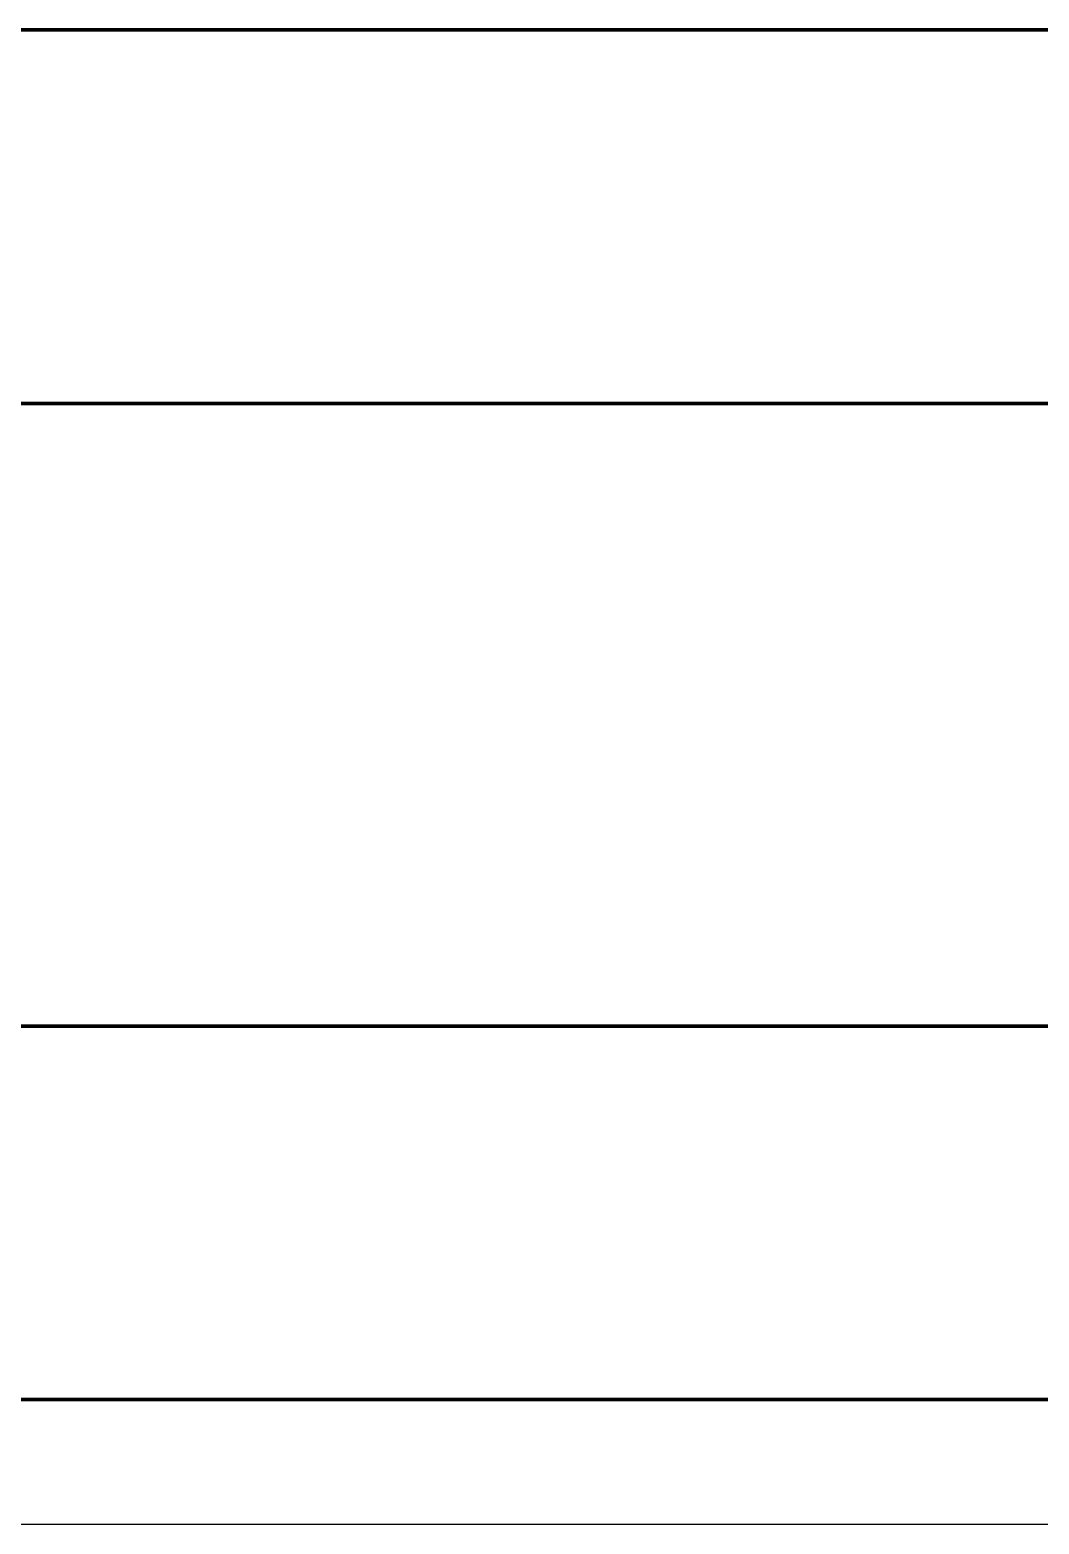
# Model space of a CAD drawing. Extents: x 0 to 297, y 0 to 210.
# Drawn here: x 200.5 to 241, y 0 to 60 of the extents above; entities that cross this region are included whole.
import ezdxf

# ---------------------------------------------------------------- set-up
doc = ezdxf.new("R2010")
doc.units = 0
doc.layers.get('0').update_dxf_attribs({"linetype": 'CONTINUOUS'})

msp = doc.modelspace()

# ---------------------------------------------------------------- linework, layer by layer
at = {"lineweight": 70}
for p, q in [((107, 60), (292, 60)), ((172, 45), (292, 45)), ((172, 20), (292, 20)), ((20, 5), (292, 5))]:
    msp.add_line(p, q, dxfattribs=at)
msp.add_line((0, 0), (297, 0))

doc.saveas('drawing.dxf')
